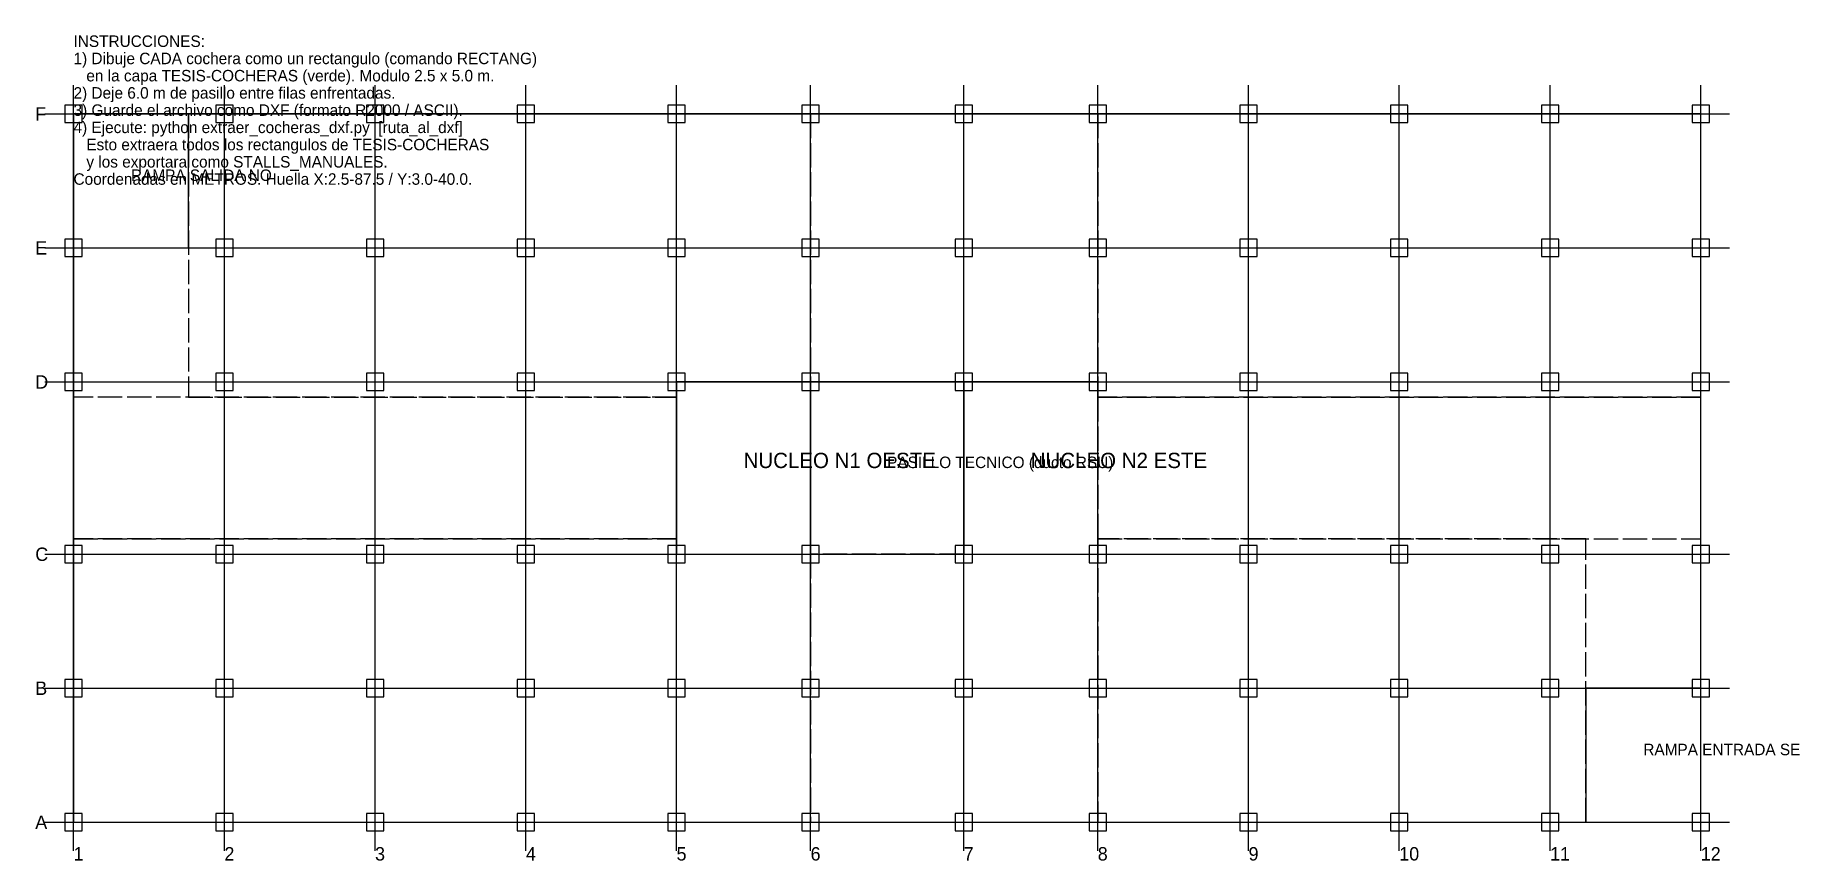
# Model space of a CAD drawing. Header units: metres. Extents: x 0.5 to 92.7, y 1 to 44.1.
import ezdxf

# ---------------------------------------------------------------- set-up
doc = ezdxf.new("R2010")
doc.units = ezdxf.units.M
doc.linetypes.add('DASHED', pattern=[1.524, 1.27, -0.254])
for name, color, linetype in [('TESIS-EJES', 7, 'Continuous'), ('TESIS-GRILLA', 8, 'Continuous'), ('TESIS-HUELLA', 7, 'Continuous'), ('TESIS-INSTRUCCIONES', 1, 'Continuous'), ('TESIS-NUCLEOS', 5, 'Continuous'), ('TESIS-PASILLO', 4, 'Continuous'), ('TESIS-PILARES', 2, 'Continuous'), ('TESIS-RAMPAS', 1, 'Continuous'), ('TESIS-ZONAS', 6, 'DASHED')]:
    doc.layers.add(name, color=color, linetype=linetype)

msp = doc.modelspace()

# ---------------------------------------------------------------- linework, layer by layer
at = {"layer": 'TESIS-GRILLA'}
for p, q in [((2.5, 1.5), (2.5, 41.5)), ((10.38, 1.5), (10.38, 41.5)), ((18.25, 1.5), (18.25, 41.5)), ((26.13, 1.5), (26.13, 41.5)), ((34, 1.5), (34, 41.5)), ((41, 1.5), (41, 41.5)), ((49, 1.5), (49, 41.5)), ((56, 1.5), (56, 41.5)), ((63.88, 1.5), (63.88, 41.5)), ((71.75, 1.5), (71.75, 41.5)), ((79.63, 1.5), (79.63, 41.5)), ((87.5, 1.5), (87.5, 41.5)), ((1, 40), (89, 40)), ((1, 33), (89, 33)), ((1, 26), (89, 26)), ((1, 17), (89, 17)), ((1, 10), (89, 10)), ((1, 3), (89, 3))]:
    msp.add_line(p, q, dxfattribs=at)
at = {"layer": 'TESIS-HUELLA'}
msp.add_lwpolyline([(2.5, 3), (87.5, 3), (87.5, 40), (2.5, 40)], close=True, dxfattribs=at)
at = {"layer": 'TESIS-NUCLEOS'}
for points in [[(34, 17), (41, 17), (41, 26), (34, 26)], [(49, 17), (56, 17), (56, 26), (49, 26)]]:
    msp.add_lwpolyline(points, close=True, dxfattribs=at)
at = {"layer": 'TESIS-PASILLO'}
msp.add_lwpolyline([(41, 17), (49, 17), (49, 26), (41, 26)], close=True, dxfattribs=at)
at = {"layer": 'TESIS-PILARES'}
for points in [[(2.05, 39.55), (2.95, 39.55), (2.95, 40.45), (2.05, 40.45)], [(9.93, 39.55), (10.83, 39.55), (10.83, 40.45), (9.93, 40.45)], [(17.8, 39.55), (18.7, 39.55), (18.7, 40.45), (17.8, 40.45)], [(25.68, 39.55), (26.58, 39.55), (26.58, 40.45), (25.68, 40.45)], [(33.55, 39.55), (34.45, 39.55), (34.45, 40.45), (33.55, 40.45)], [(40.55, 39.55), (41.45, 39.55), (41.45, 40.45), (40.55, 40.45)], [(48.55, 39.55), (49.45, 39.55), (49.45, 40.45), (48.55, 40.45)], [(55.55, 39.55), (56.45, 39.55), (56.45, 40.45), (55.55, 40.45)], [(63.43, 39.55), (64.33, 39.55), (64.33, 40.45), (63.43, 40.45)], [(71.3, 39.55), (72.2, 39.55), (72.2, 40.45), (71.3, 40.45)], [(79.18, 39.55), (80.08, 39.55), (80.08, 40.45), (79.18, 40.45)], [(87.05, 39.55), (87.95, 39.55), (87.95, 40.45), (87.05, 40.45)], [(2.05, 32.55), (2.95, 32.55), (2.95, 33.45), (2.05, 33.45)], [(9.93, 32.55), (10.83, 32.55), (10.83, 33.45), (9.93, 33.45)], [(17.8, 32.55), (18.7, 32.55), (18.7, 33.45), (17.8, 33.45)], [(25.68, 32.55), (26.58, 32.55), (26.58, 33.45), (25.68, 33.45)], [(33.55, 32.55), (34.45, 32.55), (34.45, 33.45), (33.55, 33.45)], [(40.55, 32.55), (41.45, 32.55), (41.45, 33.45), (40.55, 33.45)], [(48.55, 32.55), (49.45, 32.55), (49.45, 33.45), (48.55, 33.45)], [(55.55, 32.55), (56.45, 32.55), (56.45, 33.45), (55.55, 33.45)], [(63.43, 32.55), (64.33, 32.55), (64.33, 33.45), (63.43, 33.45)], [(71.3, 32.55), (72.2, 32.55), (72.2, 33.45), (71.3, 33.45)], [(79.18, 32.55), (80.08, 32.55), (80.08, 33.45), (79.18, 33.45)], [(87.05, 32.55), (87.95, 32.55), (87.95, 33.45), (87.05, 33.45)], [(2.05, 25.55), (2.95, 25.55), (2.95, 26.45), (2.05, 26.45)], [(9.93, 25.55), (10.83, 25.55), (10.83, 26.45), (9.93, 26.45)], [(17.8, 25.55), (18.7, 25.55), (18.7, 26.45), (17.8, 26.45)], [(25.68, 25.55), (26.58, 25.55), (26.58, 26.45), (25.68, 26.45)], [(33.55, 25.55), (34.45, 25.55), (34.45, 26.45), (33.55, 26.45)], [(40.55, 25.55), (41.45, 25.55), (41.45, 26.45), (40.55, 26.45)], [(48.55, 25.55), (49.45, 25.55), (49.45, 26.45), (48.55, 26.45)], [(55.55, 25.55), (56.45, 25.55), (56.45, 26.45), (55.55, 26.45)], [(63.43, 25.55), (64.33, 25.55), (64.33, 26.45), (63.43, 26.45)], [(71.3, 25.55), (72.2, 25.55), (72.2, 26.45), (71.3, 26.45)], [(79.18, 25.55), (80.08, 25.55), (80.08, 26.45), (79.18, 26.45)], [(87.05, 25.55), (87.95, 25.55), (87.95, 26.45), (87.05, 26.45)], [(2.05, 16.55), (2.95, 16.55), (2.95, 17.45), (2.05, 17.45)], [(9.93, 16.55), (10.83, 16.55), (10.83, 17.45), (9.93, 17.45)], [(17.8, 16.55), (18.7, 16.55), (18.7, 17.45), (17.8, 17.45)], [(25.68, 16.55), (26.58, 16.55), (26.58, 17.45), (25.68, 17.45)], [(33.55, 16.55), (34.45, 16.55), (34.45, 17.45), (33.55, 17.45)], [(40.55, 16.55), (41.45, 16.55), (41.45, 17.45), (40.55, 17.45)], [(48.55, 16.55), (49.45, 16.55), (49.45, 17.45), (48.55, 17.45)], [(55.55, 16.55), (56.45, 16.55), (56.45, 17.45), (55.55, 17.45)], [(63.43, 16.55), (64.33, 16.55), (64.33, 17.45), (63.43, 17.45)], [(71.3, 16.55), (72.2, 16.55), (72.2, 17.45), (71.3, 17.45)], [(79.18, 16.55), (80.08, 16.55), (80.08, 17.45), (79.18, 17.45)], [(87.05, 16.55), (87.95, 16.55), (87.95, 17.45), (87.05, 17.45)], [(2.05, 9.55), (2.95, 9.55), (2.95, 10.45), (2.05, 10.45)], [(9.93, 9.55), (10.83, 9.55), (10.83, 10.45), (9.93, 10.45)], [(17.8, 9.55), (18.7, 9.55), (18.7, 10.45), (17.8, 10.45)], [(25.68, 9.55), (26.58, 9.55), (26.58, 10.45), (25.68, 10.45)], [(33.55, 9.55), (34.45, 9.55), (34.45, 10.45), (33.55, 10.45)], [(40.55, 9.55), (41.45, 9.55), (41.45, 10.45), (40.55, 10.45)], [(48.55, 9.55), (49.45, 9.55), (49.45, 10.45), (48.55, 10.45)], [(55.55, 9.55), (56.45, 9.55), (56.45, 10.45), (55.55, 10.45)], [(63.43, 9.55), (64.33, 9.55), (64.33, 10.45), (63.43, 10.45)], [(71.3, 9.55), (72.2, 9.55), (72.2, 10.45), (71.3, 10.45)], [(79.18, 9.55), (80.08, 9.55), (80.08, 10.45), (79.18, 10.45)], [(87.05, 9.55), (87.95, 9.55), (87.95, 10.45), (87.05, 10.45)], [(2.05, 2.55), (2.95, 2.55), (2.95, 3.45), (2.05, 3.45)], [(9.93, 2.55), (10.83, 2.55), (10.83, 3.45), (9.93, 3.45)], [(17.8, 2.55), (18.7, 2.55), (18.7, 3.45), (17.8, 3.45)], [(25.68, 2.55), (26.58, 2.55), (26.58, 3.45), (25.68, 3.45)], [(33.55, 2.55), (34.45, 2.55), (34.45, 3.45), (33.55, 3.45)], [(40.55, 2.55), (41.45, 2.55), (41.45, 3.45), (40.55, 3.45)], [(48.55, 2.55), (49.45, 2.55), (49.45, 3.45), (48.55, 3.45)], [(55.55, 2.55), (56.45, 2.55), (56.45, 3.45), (55.55, 3.45)], [(63.43, 2.55), (64.33, 2.55), (64.33, 3.45), (63.43, 3.45)], [(71.3, 2.55), (72.2, 2.55), (72.2, 3.45), (71.3, 3.45)], [(79.18, 2.55), (80.08, 2.55), (80.08, 3.45), (79.18, 3.45)], [(87.05, 2.55), (87.95, 2.55), (87.95, 3.45), (87.05, 3.45)]]:
    msp.add_lwpolyline(points, close=True, dxfattribs=at)
at = {"layer": 'TESIS-RAMPAS'}
for points in [[(2.5, 33), (8.5, 33), (8.5, 40), (2.5, 40)], [(81.5, 3), (87.5, 3), (87.5, 10), (81.5, 10)]]:
    msp.add_lwpolyline(points, close=True, dxfattribs=at)
at = {"layer": 'TESIS-ZONAS'}
for points in [[(8.5, 25.2), (34, 25.2), (34, 40), (8.5, 40)], [(41, 26), (49, 26), (49, 40), (41, 40)], [(56, 25.2), (87.5, 25.2), (87.5, 40), (56, 40)], [(2.5, 17.8), (34, 17.8), (34, 25.2), (2.5, 25.2)], [(56, 17.8), (87.5, 17.8), (87.5, 25.2), (56, 25.2)], [(2.5, 3), (34, 3), (34, 17.8), (2.5, 17.8)], [(56, 3), (81.5, 3), (81.5, 17.8), (56, 17.8)], [(41, 3), (49, 3), (49, 17), (41, 17)]]:
    msp.add_lwpolyline(points, close=True, dxfattribs=at)

# ---------------------------------------------------------------- texts
at = {"layer": 'TESIS-EJES'}
for s, p in [('F', (0.5, 39.65)), ('E', (0.5, 32.65)), ('D', (0.5, 25.65)), ('C', (0.5, 16.65)), ('B', (0.5, 9.65)), ('A', (0.5, 2.65)), ('1', (2.5, 1)), ('2', (10.38, 1)), ('3', (18.25, 1)), ('4', (26.13, 1)), ('5', (34, 1)), ('6', (41, 1)), ('7', (49, 1)), ('8', (56, 1)), ('9', (63.88, 1)), ('10', (71.75, 1)), ('11', (79.63, 1)), ('12', (87.5, 1))]:
    msp.add_text(s, height=0.7, dxfattribs=at).set_placement(p)
at = {"layer": 'TESIS-INSTRUCCIONES'}
for s, p in [('INSTRUCCIONES:', (2.5, 43.5)), ('1) Dibuje CADA cochera como un rectangulo (comando RECTANG)', (2.5, 42.6)), ('   en la capa TESIS-COCHERAS (verde). Modulo 2.5 x 5.0 m.', (2.5, 41.7)), ('2) Deje 6.0 m de pasillo entre filas enfrentadas.', (2.5, 40.8)), ('4) Ejecute: python extraer_cocheras_dxf.py  [ruta_al_dxf]', (2.5, 39)), ('3) Guarde el archivo como DXF (formato R2000 / ASCII).', (2.5, 39.9)), ('   Esto extraera todos los rectangulos de TESIS-COCHERAS', (2.5, 38.1)), ('   y los exportara como STALLS_MANUALES.', (2.5, 37.2)), ('Coordenadas en METROS. Huella X:2.5-87.5 / Y:3.0-40.0.', (2.5, 36.3))]:
    msp.add_text(s, height=0.6, dxfattribs=at).set_placement(p)
at = {"layer": 'TESIS-NUCLEOS'}
for s, p in [('NUCLEO N1 OESTE', (37.5, 21.5)), ('NUCLEO N2 ESTE', (52.5, 21.5))]:
    msp.add_text(s, height=0.8, dxfattribs=at).set_placement(p)
at = {"layer": 'TESIS-PASILLO'}
msp.add_text('PASILLO TECNICO (ducto RSU)', height=0.6, dxfattribs=at).set_placement((45, 21.5))
at = {"layer": 'TESIS-RAMPAS'}
for s, p in [('RAMPA SALIDA NO', (5.5, 36.5)), ('RAMPA ENTRADA SE', (84.5, 6.5))]:
    msp.add_text(s, height=0.6, dxfattribs=at).set_placement(p)

doc.saveas('drawing.dxf')
